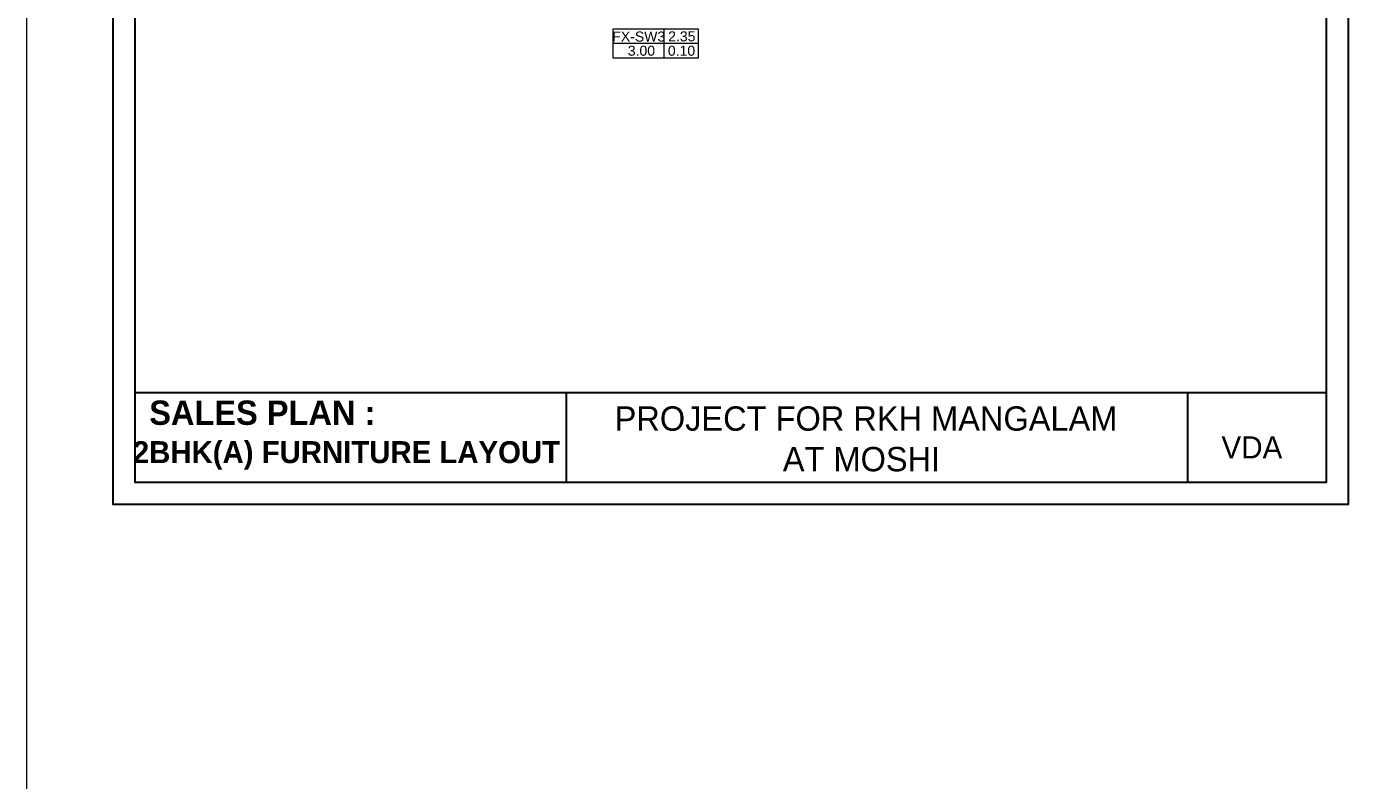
# Model space of a CAD drawing. Header units: metres. Extents: x 494 to 1845, y -666 to 1061.
# Drawn here: x 1778.69 to 1794, y 283.49 to 292.22 of the extents above; entities that cross this region are included whole.
import ezdxf

# ---------------------------------------------------------------- set-up
doc = ezdxf.new("R2010")
doc.units = ezdxf.units.M
doc.header["$MEASUREMENT"] = 0
for name, color, linetype, lineweight in [('01 WALL', 7, 'Continuous', 25), ('04 TEXT', 7, 'Continuous', 13), ('DIMENSION', 8, 'Continuous', 5), ('VDA-DW TAGS', 4, 'Continuous', 9), ('VDA-HATCH', 8, 'Continuous', 9)]:
    doc.layers.add(name, color=color, linetype=linetype, lineweight=lineweight)
doc.layers.add('SHEET', color=7, linetype='Continuous')
doc.styles.add('arial', font='arial.ttf', dxfattribs={"height": 0.3})
doc.styles.add('NAME PLATE', font='arial.ttf')
doc.styles.get("Standard").update_dxf_attribs({"font": 'arial.ttf'})

# ---------------------------------------------------------------- blocks, each defined once
blk = doc.blocks.new('FX SW3')
at = {"layer": 'VDA-DW TAGS'}
for p, q in [((1527.986, 314.015), (1527.986, 314.346)), ((1528.381, 314.181), (1527.391, 314.181))]:
    blk.add_line(p, q, dxfattribs=at)
blk.add_lwpolyline([(1528.381, 314.346), (1527.391, 314.346), (1527.391, 314.015), (1528.381, 314.015)], close=True, dxfattribs=at)
at = {"layer": 'VDA-DW TAGS', "char_height": 0.116, "attachment_point": 8, "style": 'arial'}
for s, insert, width in [('FX-SW3', (1527.691, 314.2), 0.28229), ('2.35', (1528.19, 314.202), 0.28229), ('3.00', (1527.722, 314.036), 0.27584), ('0.10', (1528.186, 314.036), 0.36617)]:
    blk.add_mtext(s, dxfattribs=dict(at, insert=insert, width=width))
blk = doc.blocks.new('AFDADSFADSF')
at = {"layer": 'VDA-HATCH'}
blk.add_blockref('FX SW3', (-1524.47, -323.362), dxfattribs=at)

msp = doc.modelspace()

# ---------------------------------------------------------------- linework, layer by layer
at = {"layer": '01 WALL'}
for p, q in [((1779.946, 287.9789), (1793.746, 287.9789)), ((1784.944, 286.9431), (1784.944, 287.9789)), ((1792.1367, 287.9789), (1792.1367, 286.9431))]:
    msp.add_line(p, q, dxfattribs=at)
at = {"layer": 'DIMENSION', "color": 6}
msp.add_line((1778.6918, 309.3611), (1778.6918, 165.2476), dxfattribs=at)
at = {"layer": 'SHEET'}
for points in [[(1794.0002, 306.925), (1779.6918, 306.925), (1779.6918, 286.6889), (1794.0002, 286.6889)], [(1793.746, 306.6709), (1779.946, 306.6709), (1779.946, 286.9431), (1793.746, 286.9431)]]:
    msp.add_lwpolyline(points, close=True, dxfattribs=at)

# ---------------------------------------------------------------- block references
msp.add_blockref('AFDADSFADSF', (1782.5605, 301.2012))

# ---------------------------------------------------------------- texts
at = {"layer": '04 TEXT', "insert": (1792.5283, 287.4727), "char_height": 0.256479, "width": 14.186426, "attachment_point": 1}
msp.add_mtext('{\\fCentury Gothic|b0|i0|c0|p34;VDA}', dxfattribs=at)
at = {"layer": 'SHEET', "width": 7.2474, "attachment_point": 5, "style": 'NAME PLATE'}
for s, insert, char_height in [('{\\fCentury Gothic|b1|i0|c0|p34;SALES PLAN :}', (1781.4226, 287.7438), 0.281843), ('{\\fCentury Gothic|b0|i0|c0|p34; PROJECT FOR RKH MANGALAM\\PAT MOSHI}', (1788.3606, 287.4412), 0.281843), ('{\\fCentury Gothic|b1|i0|c0|p34;2BHK(A) FURNITURE LAYOUT}', (1782.3971, 287.2508), 0.25417)]:
    msp.add_mtext(s, dxfattribs=dict(at, insert=insert, char_height=char_height))

doc.saveas('drawing.dxf')
